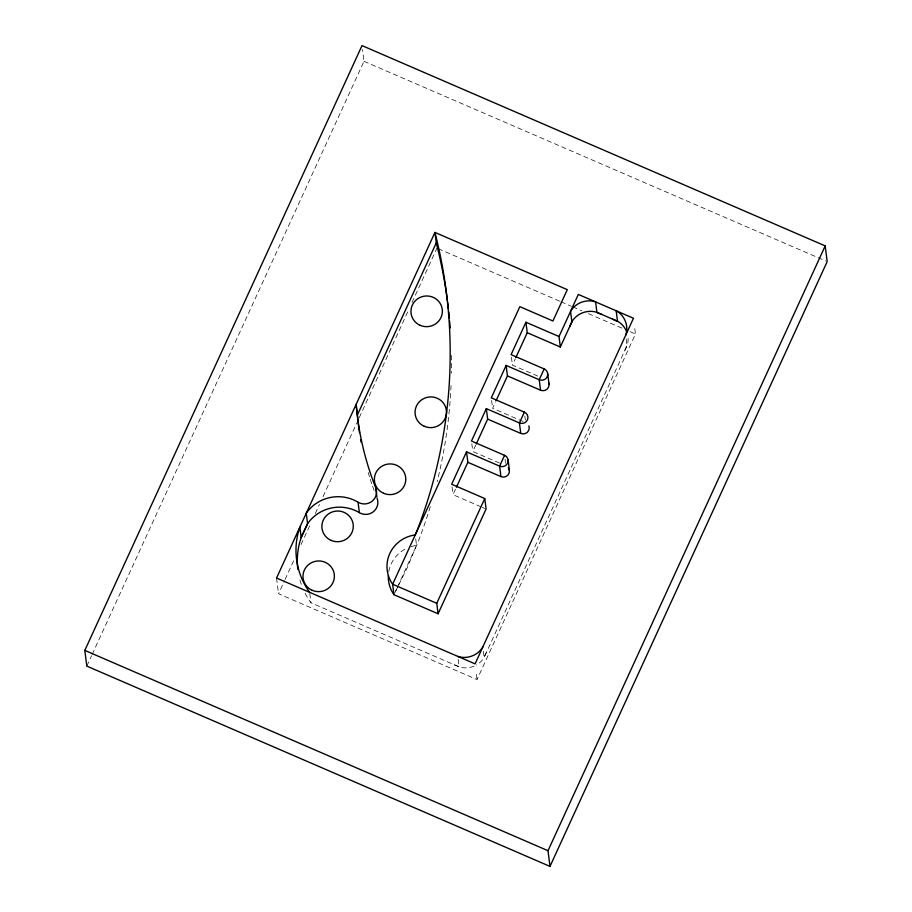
<?xml version="1.0" encoding="UTF-8"?>
<svg xmlns="http://www.w3.org/2000/svg" width="912" height="912" viewBox="0 0 912 912"><rect width="100%" height="100%" fill="white"/><g stroke="black" fill="none" stroke-linecap="round" stroke-linejoin="round"><path stroke-width="0.68" stroke-dasharray="4.56 3.42" d="M486.29 652.741L483.485 658.555A21.512 20.987 -7.2 0 1 476.292 665.087M86.8 666.102L91.553 655.751M92.146 654.451L363.991 61.298L362.497 49.522M634.786 328.73L635.447 333.974L477.056 679.577L278.536 593.735L284.476 580.784M285.068 579.496L294.553 558.782M301.085 544.544L310.57 523.841M315.324 513.479L319.474 504.416M323.03 496.652L356.843 422.872M359.225 417.696L409.055 308.963M412.019 302.499L436.928 248.132M394.543 593.438L396.857 588.377M397.438 587.111L416.545 545.422L415.553 537.567M481 506.81L453.002 494.703L455.863 488.479M499.525 463.057L472.804 451.508L475.665 445.273M523.146 421.515L492.605 408.302L495.455 402.078M537.852 376.109L512.407 365.108L515.257 358.872M395.785 590.987L398.225 586.028M398.829 584.786L407.345 567.458L419.03 539.482A512.498 500.152 -7.2 0 0 430.589 505.624M624.88 350.333L627.456 344.428A21.512 20.987 -7.2 0 0 627.844 335.912M363.991 61.298L816.742 257.081M818.041 257.651L825.873 261.026M438.239 248.691L559.694 301.211M561.005 301.781L571.448 306.295M572.759 306.865L581.902 310.821M588.422 313.637L622.383 328.32M630.215 331.706L635.447 333.974M482.277 507.357L484.819 508.463M305.132 593.256A75.023 73.211 -7.2 0 0 310.969 602.809L459.112 666.866L458.12 659.011M454.336 664.802L460.366 667.276A21.512 20.987 -7.2 0 0 475.334 665.6M626.202 339.116L627.023 345.648L484.147 657.415L483.314 650.883M524.856 416.066L525.358 419.999M511.415 357.253L512.407 365.108M505.066 459.272L505.556 463.193M491.614 400.459L492.605 408.302M471.812 443.654L472.804 451.508M476.395 674.333L477.056 679.577M452.01 486.86L453.002 494.703M309.806 593.644L310.969 602.809M276.553 578.026L278.536 593.735M301.291 584.273A75.023 73.211 -7.2 0 1 299.318 577.592M388.751 571.664A32.319 31.544 -7.2 0 1 406.068 548.614M411.175 546.584A32.319 31.544 -7.2 0 1 416.545 545.422M451.44 355.338A512.498 500.152 -7.2 0 1 451.429 373.156M451.041 385.491A512.498 500.152 -7.2 0 1 437.133 481.764M374.08 490.428A306.785 299.398 -7.2 0 1 372.096 484.796M371.708 483.668A306.785 299.398 -7.2 0 1 369.862 477.991M369.508 476.851A306.785 299.398 -7.2 0 1 367.798 471.128"/><path stroke-width="1.37" d="M625.7 335.183L626.134 333.952A21.512 20.987 -7.2 0 0 617.333 311.437L616.181 310.798L617.504 321.263L596.915 312.36L595.593 301.895L594.339 301.484A21.512 20.987 -7.2 0 0 571.22 310.217L570.559 311.345L571.881 321.811L560.333 347.016L527.25 332.709L525.928 322.232L559.01 336.539L560.333 347.016M569.738 326.496L572.542 320.682A21.512 20.987 -7.2 0 1 595.661 311.95L601.692 314.423M84.816 650.404L362.007 45.6L825.2 245.898L827.184 261.596L549.993 866.4L86.8 666.102L84.816 650.404L548.009 850.702L549.993 866.4M359.499 432.641A306.785 299.398 -7.2 0 1 357.458 414.857L436.267 242.9L434.944 232.423L567.287 289.651L552.934 320.978L519.851 306.671L392.639 584.227L393.961 594.704L438.079 613.776L486.085 509.01L484.762 498.545L451.679 484.238L466.534 451.839L499.616 466.146A6.042 5.905 -7.2 0 0 507.608 463.125A6.042 5.905 -7.2 0 0 504.564 455.339L471.481 441.032L486.335 408.633L519.418 422.94A6.042 5.905 -7.2 0 0 527.41 419.93A6.042 5.905 -7.2 0 0 524.366 412.144L491.283 397.837L506.126 365.438L539.22 379.745A6.042 5.905 -7.2 0 0 547.2 376.724A6.042 5.905 -7.2 0 0 544.168 368.938L511.085 354.631L525.928 322.232M456.433 487.225L467.856 462.304L466.534 451.839M476.235 444.03L487.658 419.11L486.335 408.633M496.025 400.824L507.448 375.904L506.126 365.438M515.827 357.629L527.25 332.709M438.079 613.776L436.757 603.311L484.762 498.545M504.564 455.339L499.616 466.146L500.939 476.611L467.856 462.304M524.366 412.144L519.418 422.94L520.741 433.417L487.658 419.11M544.168 368.938L539.22 379.745L540.542 390.211L507.448 375.904M559.01 336.539L578.322 294.428L633.464 318.265L475.072 663.868L276.553 578.026L434.944 232.423A512.498 500.152 -7.2 0 1 417.707 529.017L415.222 534.956A32.319 31.544 -7.2 0 0 392.639 584.227L436.757 603.311M548.009 850.702L825.2 245.898M482.824 646.95L482.163 648.079A21.512 20.987 -7.2 0 1 459.044 656.811L457.79 656.401M612.727 319.2L618.655 321.902A21.512 20.987 -7.2 0 1 626.715 331.786M547.702 373.703L549.024 384.18M508.109 460.104L509.432 470.581M357.458 414.857L356.136 404.392A306.785 299.398 -7.2 0 0 375.733 487.783L376.895 496.949M375.733 487.783A12.118 11.822 -7.2 0 1 358.051 502.204L359.374 512.669A38.27 37.358 -7.2 0 0 307.583 523.693L301.576 536.37L299.524 543.05A75.023 73.211 -7.2 0 0 297.836 569.362M448.704 311.596A512.498 500.152 -7.2 0 1 449.388 318.413M449.639 321.138A512.498 500.152 -7.2 0 1 450.186 327.967M436.267 242.9A512.498 500.152 -7.2 0 1 447.404 300.709M447.575 302.077A512.498 500.152 -7.2 0 1 448.396 308.872M361.038 442.069A306.785 299.398 -7.2 0 1 360.628 439.721M309.647 592.333A75.023 73.211 -7.2 0 1 298.201 532.585L299.866 527.17L301.188 537.635L307.583 523.693L306.261 513.228A38.27 37.358 -7.2 0 1 358.051 502.204M393.961 594.704A32.319 31.544 -7.2 0 1 388.33 575.677M548.659 382.675A6.042 5.905 -7.2 0 1 540.542 390.211M528.857 425.881A6.042 5.905 -7.2 0 1 520.741 433.417M508.315 467.731A6.042 5.905 -7.2 0 1 500.939 476.611M377.055 498.248A12.118 11.822 -7.2 0 1 359.374 512.669M312.257 590.338A15.721 15.344 -7.2 0 0 334.316 574.651A15.721 15.344 -7.2 0 0 309.487 563.912A15.721 15.344 -7.2 0 0 312.257 590.338M331.147 540.406A15.721 15.344 -7.2 0 0 353.218 524.719A15.721 15.344 -7.2 0 0 328.388 513.98A15.721 15.344 -7.2 0 0 331.147 540.406M383.644 493.301A15.721 15.344 -7.2 0 0 405.715 477.614A15.721 15.344 -7.2 0 0 380.885 466.876A15.721 15.344 -7.2 0 0 383.644 493.301M424.331 426.314A15.721 15.344 -7.2 0 0 446.401 410.617A15.721 15.344 -7.2 0 0 421.572 399.878A15.721 15.344 -7.2 0 0 424.331 426.314M420.215 325.356A15.721 15.344 -7.2 0 0 442.286 309.67A15.721 15.344 -7.2 0 0 417.457 298.931A15.721 15.344 -7.2 0 0 420.215 325.356"/></g></svg>
